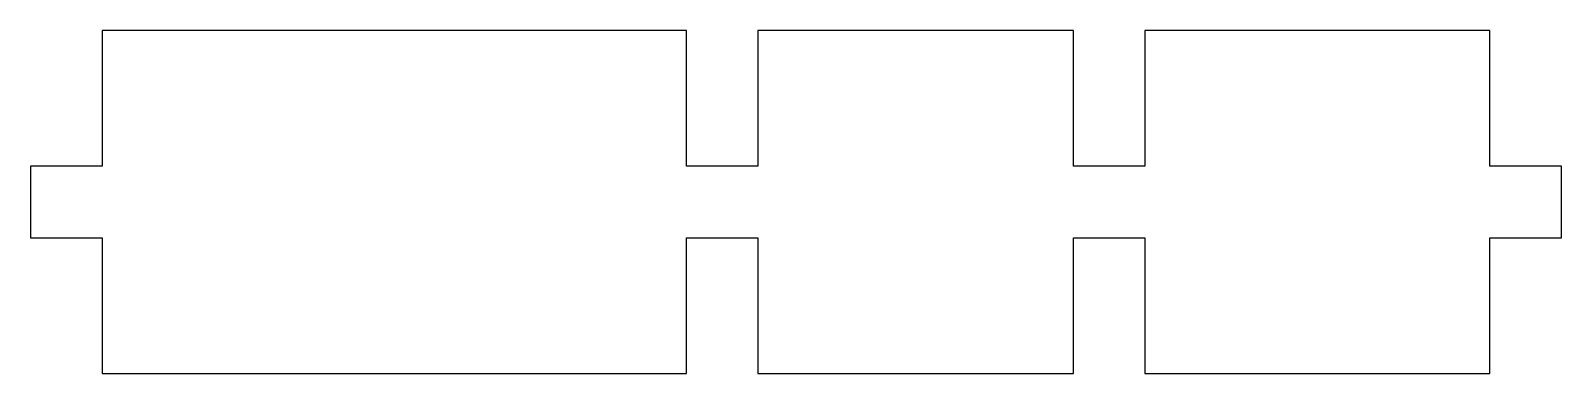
# Model space of a CAD drawing. Header units: millimetres. Extents: x 3437.3 to 3502.7, y 1321.2 to 1335.9.
import ezdxf

# ---------------------------------------------------------------- set-up
doc = ezdxf.new("R2010")
doc.units = ezdxf.units.MM

msp = doc.modelspace()

# ---------------------------------------------------------------- linework, layer by layer
at = {"color": 254, "true_color": 0xcad1ee, "extrusion": (2.78259e-16, -1.70763e-16, -1)}
for p, q in [((3440.386, 1335.862, -81.089), (3440.386, 1330.069, -81.089)), ((3465.325, 1335.862, -81.089), (3440.386, 1335.862, -81.089)), ((3465.325, 1330.069, -81.089), (3465.325, 1335.862, -81.089)), ((3468.373, 1335.862, -81.089), (3468.373, 1330.069, -81.089)), ((3481.839, 1335.862, -81.089), (3468.373, 1335.862, -81.089)), ((3481.839, 1330.069, -81.089), (3481.839, 1335.862, -81.089)), ((3484.887, 1335.862, -81.089), (3484.887, 1330.069, -81.089)), ((3499.619, 1335.862, -81.089), (3484.887, 1335.862, -81.089)), ((3499.619, 1330.069, -81.089), (3499.619, 1335.862, -81.089)), ((3437.338, 1330.069, -81.089), (3437.338, 1327.021, -81.089)), ((3440.386, 1330.069, -81.089), (3437.338, 1330.069, -81.089)), ((3468.373, 1330.069, -81.089), (3465.325, 1330.069, -81.089)), ((3484.887, 1330.069, -81.089), (3481.839, 1330.069, -81.089)), ((3502.667, 1330.069, -81.089), (3499.619, 1330.069, -81.089)), ((3502.667, 1327.021, -81.089), (3502.667, 1330.069, -81.089)), ((3437.338, 1327.021, -81.089), (3440.386, 1327.021, -81.089)), ((3440.386, 1327.021, -81.089), (3440.386, 1321.227, -81.089)), ((3465.325, 1327.021, -81.089), (3468.373, 1327.021, -81.089)), ((3465.325, 1321.227, -81.089), (3465.325, 1327.021, -81.089)), ((3468.373, 1327.021, -81.089), (3468.373, 1321.227, -81.089)), ((3481.839, 1327.021, -81.089), (3484.887, 1327.021, -81.089)), ((3481.839, 1321.227, -81.089), (3481.839, 1327.021, -81.089)), ((3484.887, 1327.021, -81.089), (3484.887, 1321.227, -81.089)), ((3499.619, 1327.021, -81.089), (3502.667, 1327.021, -81.089)), ((3499.619, 1321.227, -81.089), (3499.619, 1327.021, -81.089)), ((3440.386, 1321.227, -81.089), (3465.325, 1321.227, -81.089)), ((3468.373, 1321.227, -81.089), (3481.839, 1321.227, -81.089)), ((3484.887, 1321.227, -81.089), (3499.619, 1321.227, -81.089))]:
    msp.add_line(p, q, dxfattribs=at)

doc.saveas('drawing.dxf')
